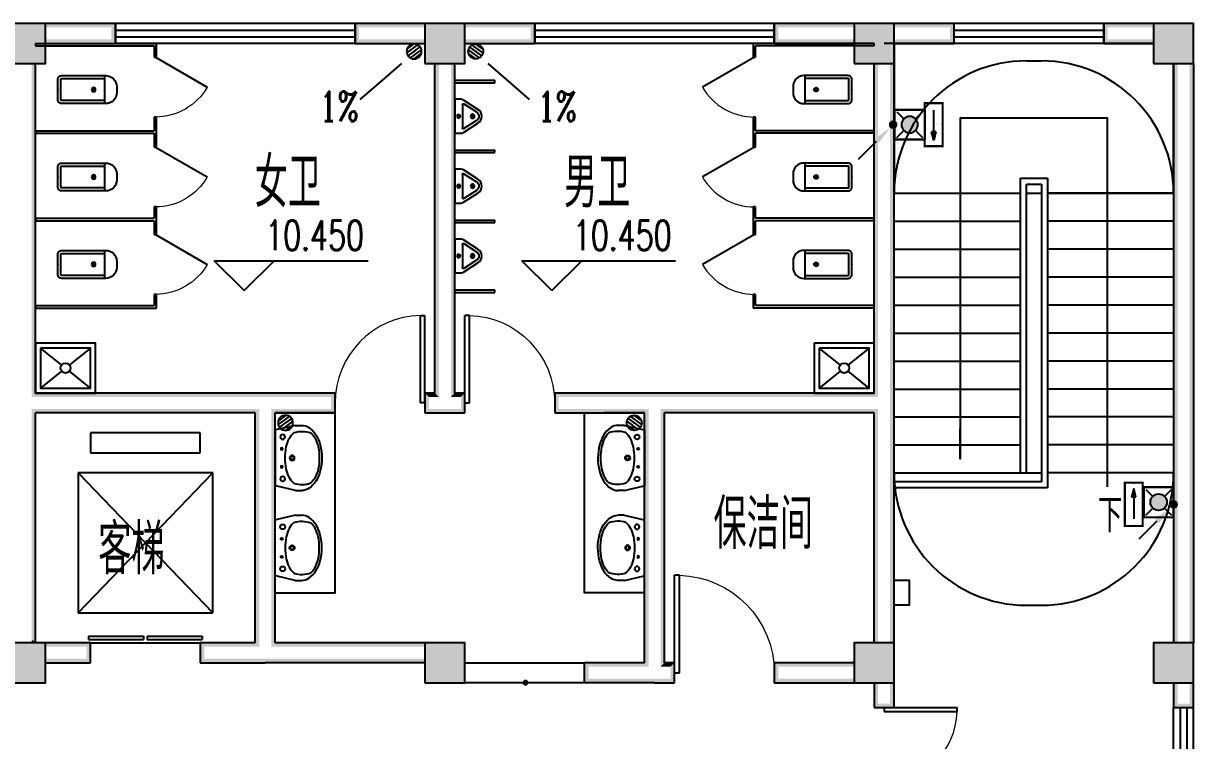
# Model space of a CAD drawing. Extents: x 6250600 to 6678662, y -692028 to -290561.
# Drawn here: x 6431435 to 6443157, y -534426 to -527247 of the extents above; entities that cross this region are included whole.
import ezdxf
from ezdxf.enums import TextEntityAlignment as Align

# ---------------------------------------------------------------- set-up
doc = ezdxf.new("R2010")
doc.units = 0
doc.header["$LTSCALE"] = 1000
doc.header["$MEASUREMENT"] = 0
doc.layers.get('0').update_dxf_attribs({"linetype": 'CONTINUOUS'})
for name, color, linetype in [('EQUIP-照明', 3, 'CONTINUOUS'), ('LWIRE', 4, 'CONTINUOUS'), ('PUB_HATCH', 8, 'CONTINUOUS'), ('建筑底图', 251, 'CONTINUOUS'), ('排水', 221, 'CONTINUOUS')]:
    doc.layers.add(name, color=color, linetype=linetype)
doc.styles.add('_TCH_AXIS', font='COMPLEX', dxfattribs={"bigfont": 'GBCBIG'})
doc.styles.add('_TCH_DIM', font='SIMPLEX', dxfattribs={"bigfont": 'GBCBIG'})
doc.styles.add('_TEL_DIM', font='sceie.shx', dxfattribs={"width": 0.8, "height": 3.5, "bigfont": 'sceic.shx'})
doc.styles.add('schuco', font='sceie.shx', dxfattribs={"width": 0.7, "bigfont": 'sceic.shx'})
doc.styles.get("Standard").update_dxf_attribs({"font": 'GBENOR', "bigfont": 'GBCBIG'})

# ---------------------------------------------------------------- blocks, each defined once
blk = doc.blocks.new('$equip$00002604')
blk.add_hatch(color=256).paths.add_polyline_path([(0.275, 0.5, 1), (-0.274, 0.5, 1)])
for p, q in [((-0.429, 0.929), (-0.194, 0.694)), ((0.194, 0.694), (0.429, 0.929)), ((-0.429, 0.071), (-0.194, 0.306)), ((0.194, 0.306), (0.429, 0.071))]:
    blk.add_line(p, q)
at = {"const_width": 0.0667}
blk.add_lwpolyline([(-0.5, 1), (-0.5, 0), (0.5, 0), (0.5, 1), (-0.5, 1), (-0.5, 0)], dxfattribs=at)
blk.add_lwpolyline([(-0.5, 1), (-0.5, 0), (0.5, 0), (0.5, 1)], close=True)
blk.add_circle((0, 0.5), 0.275)
for p in [(0, 1), (-0.5, 0.5), (0.5, 0.5), (0, 0)]:
    blk.add_point(p)
at = {"color": 7, "style": '_TEL_DIM', "flags": 1}
blk.add_attdef('A', text='', height=0.000025, dxfattribs=at).set_placement((0, 0), align=Align.MIDDLE_CENTER)
blk = doc.blocks.new('$equip$00002541')
blk.add_hatch(color=256).paths.add_polyline_path([(-0.24, 0.372), (-0.528, 0.3), (-0.24, 0.228)])
for p, q in [((-0.72, 0.6), (-0.72, 0)), ((0.72, 0.6), (-0.72, 0.6)), ((0.72, 0), (0.72, 0.6)), ((-0.72, 0), (0.72, 0)), ((-0.24, 0.372), (-0.528, 0.3)), ((-0.528, 0.3), (-0.24, 0.228)), ((-0.24, 0.372), (-0.24, 0.228))]:
    blk.add_line(p, q)
at = {"color": 7}
blk.add_line((-0.48, 0.3), (0.48, 0.3), dxfattribs=at)
at = {"const_width": 0.0667}
blk.add_lwpolyline([(-0.72, 0.6), (-0.72, 0), (0.72, 0), (0.72, 0.6), (-0.72, 0.6), (-0.72, 0)], dxfattribs=at)
for p in [(0, 0.6), (-0.72, 0.3), (0, 0), (0.72, 0.3)]:
    blk.add_point(p)
at = {"color": 7, "style": '_TEL_DIM', "flags": 1}
blk.add_attdef('A', text='', height=0.00002, dxfattribs=at).set_placement((0, 0), align=Align.MIDDLE_CENTER)
blk = doc.blocks.new('$TelecSys$00000081')
for p, q in [((0.104, 0.104), (0.104, 0.104)), ((-0.104, -0.104), (-0.104, -0.104)), ((-1.15, -1.15), (-0.55, -0.55))]:
    blk.add_line(p, q)
at = {"const_width": 0.142}
blk.add_lwpolyline([(0.071, 0, 1), (-0.071, 0, 1)], format="xyb", close=True, dxfattribs=at)
blk.add_solid([(-0.62, -0.48), (-0.48, -0.62), (-0.1, -0.1)])
at = {"width": 0.8, "flags": 9}
blk.add_attdef('A', (0, 0), '', height=0.00002, rotation=180, dxfattribs=at)
blk = doc.blocks.new('$plan$00000344')
for p, q in [((-280, -10), (-280, 0)), ((280, 0), (280, -10)), ((-251, -189), (-251, -186)), ((-248, -183), (-250, -185))]:
    blk.add_line(p, q)
for points in [[(-280, 0), (280, 0)], [(-326, -200), (-280, -5)], [(326, -204), (280, -5)]]:
    blk.add_lwpolyline(points)
for points in [[(253, -188, 0.098208), (193, -141, 0.066287), (110, -111, 0.052428), (0, -100, 0.052428), (-110, -111, 0.066287), (-193, -141, 0.093876), (-251, -186, 0.171377)], [(-326, -200, 0.008223), (-326, -204, 0.149285)], [(-326, -266, 0.149285), (-304, -337, 0.107079), (-231, -408, 0.075625), (-131, -450, 0.062436), (-1, -467, 0.062436), (130, -452, 0.075625), (230, -410, 0.107079), (304, -339, 0.149285), (326, -268, 0.005205), (326, -266, 0.086596)], [(-250, -358, 0.091341), (-193, -401, 0.066287), (-110, -431, 0.052428), (0, -442, 0.052428), (110, -431, 0.066287), (193, -401, 0.091756), (250, -358, 0.171377)]]:
    blk.add_lwpolyline(points, format="xyb")
at = {"flags": 128}
for points in [[(-326, -204), (-326, -268)], [(326, -204), (326, -268)]]:
    blk.add_lwpolyline(points, dxfattribs=at)
for points in [[(-253, -188, 0.172546), (-250, -358, 0.726395)], [(253, -188, -0.172546), (250, -358, -0.726395)]]:
    blk.add_lwpolyline(points, format="xyb", dxfattribs=at)
for centre, radius in [((-210, -75), 24), ((-210, -75), 24), ((-210, -75), 24), ((-90, -65), 10), ((90, -65), 10), ((210, -75), 24), ((0, -170), 25)]:
    blk.add_circle(centre, radius)
at = {"lineweight": 13}
blk.add_circle((0, -170), 15, dxfattribs=at)
blk.add_arc((-250, -186), 1, 131.3224, 180)
blk = doc.blocks.new('_LV12')
for p, q in [((-250, -50), (-39, -219)), ((39, -219), (250, -50)), ((-250, -450), (-39, -281)), ((39, -281), (250, -450))]:
    blk.add_line(p, q)
for points in [[(300, -500), (300, 0), (-300, 0), (-300, -500)], [(250, -450), (250, -50), (-250, -50), (-250, -450)]]:
    blk.add_lwpolyline(points, close=True)
blk.add_circle((0, -250), 50)
blk = doc.blocks.new('$lvtry$00000171')
at = {"layer": '排水'}
for p, q in [((-74, 11), (-11, 74)), ((-70, -27), (27, 70)), ((-53, -53), (53, 53)), ((-27, -70), (70, 27)), ((11, -74), (74, -11))]:
    blk.add_line(p, q, dxfattribs=at)
blk.add_circle((0, 0), 75, dxfattribs=at)
blk.add_point((0, 0), dxfattribs=at)
blk = doc.blocks.new('$lvtry$00000200')
at = {"color": 0}
for p, q in [((-110, -40), (-110, -470)), ((100, -30), (-100, -30)), ((110, -470), (110, -40))]:
    blk.add_line(p, q, dxfattribs=at)
blk.add_lwpolyline([(100, 0), (-100, 0, 0.414214), (-140, -40), (-140, -480, 0.414214), (-30, -590), (30, -590, 0.414214), (140, -480), (140, -40, 0.414214)], format="xyb", close=True, dxfattribs=at)
blk.add_lwpolyline([(140, -470), (-140, -470)], dxfattribs=at)
blk.add_circle((0, -359), 20, dxfattribs=at)
for centre, start, end in [((-100, -40), 90, 180), ((100, -40), 0, 90)]:
    blk.add_arc(centre, 10, start, end, dxfattribs=at)
for p in [(0, 0), (0, -359)]:
    blk.add_point(p, dxfattribs=at)
blk = doc.blocks.new('$TCHSYS$APDOOR2D')
blk.add_line((0.5, 0), (0, 0.866))
at = {"lineweight": 13}
blk.add_arc((0.5, 0), 1, 120, 180, dxfattribs=at)
blk = doc.blocks.new('$lvtry$00000221')
at = {"color": 0}
for p, q in [((-124, -91), (-43, -216)), ((-116, -76), (116, -76)), ((43, -216), (124, -91))]:
    blk.add_line(p, q, dxfattribs=at)
blk.add_lwpolyline([(69, -231, -0.57735), (-69, -231), (-162, -88, -0.145378), (-170, -61), (-170, 0), (170, 0), (170, -61, -0.145378), (162, -88)], format="xyb", close=True, dxfattribs=at)
for centre, radius in [((0, -38), 17.7), ((0, -177), 20)]:
    blk.add_circle(centre, radius, dxfattribs=at)
for centre, radius, start, end in [((-116, -86), 10, 90, 213.0863), ((116, -86), 10, 326.9137, 90), ((0, -191), 50, 210, 330)]:
    blk.add_arc(centre, radius, start, end, dxfattribs=at)
for p in [(0, -38), (0, -177)]:
    blk.add_point(p, dxfattribs=at)
blk = doc.blocks.new('$DorLib2D$00000002')
for p, q in [((-0.5, 0), (-0.5, 0.4875)), ((-0.475, 0.4875), (-0.5, 0.4875)), ((-0.475, 0), (-0.475, 0.4875)), ((0.475, 0), (0.475, 0.4875)), ((0.475, 0.4875), (0.5, 0.4875)), ((0.5, 0), (0.5, 0.4875)), ((-0.5, 0), (-0.475, 0)), ((0.5, 0), (0.475, 0))]:
    blk.add_line(p, q)
at = {"lineweight": 13}
for centre, start, end in [((-0.4875, 0), 0, 88.53072), ((0.4875, 0), 91.46928, 180)]:
    blk.add_arc(centre, 0.4875, start, end, dxfattribs=at)
blk = doc.blocks.new('_FZH')
blk.add_lwpolyline([(-0.5, -0.5), (0.5, -0.5), (0.5, 0.5), (-0.5, 0.5)], close=True)
at = {"layer": 'PUB_HATCH'}
blk.add_solid([(-0.5, -0.5), (0.5, -0.5), (-0.5, 0.5), (0.5, 0.5)], dxfattribs=at)
blk = doc.blocks.new('$DorLib2D$00000001')
for p, q in [((0.45, 0.975), (0.5, 0.975)), ((0.45, 0), (0.45, 0.975)), ((0.5, 0), (0.5, 0.975)), ((0.5, 0), (0.45, 0))]:
    blk.add_line(p, q)
at = {"lineweight": 13}
blk.add_arc((0.475, 0), 0.975, 91.4693, 180, dxfattribs=at)
blk = doc.blocks.new('$WINLIB2D$00000001')
at = {"color": 0}
for points in [[(-0.5, 0.5), (-0.5, -0.5)], [(-0.5, 0.5), (0.5, 0.5)], [(0.5, -0.5), (0.5, 0.5)], [(0.5, 0.1667), (-0.5, 0.1667)], [(0.5, -0.1667), (-0.5, -0.1667)], [(-0.5, -0.5), (0.5, -0.5)]]:
    blk.add_lwpolyline(points, dxfattribs=at)
blk = doc.blocks.new('$TCHSYS$WIN2D')
for p, q in [((-0.5, 0.5), (0.5, 0.5)), ((-0.5, 0.5), (-0.5, -0.5)), ((0.5, 0.5), (0.5, -0.5)), ((0.5, 0.1667), (-0.5, 0.1667)), ((0.5, -0.1667), (-0.5, -0.1667)), ((-0.5, -0.5), (0.5, -0.5))]:
    blk.add_line(p, q)
blk = doc.blocks.new('$TCHSYS$LDOR22D')
for p, q in [((-0.517, 0.833), (-0.017, 0.833)), ((-0.517, 0.833), (-0.517, 0.667)), ((-0.017, 0.833), (-0.017, 0.667)), ((0.017, 0.833), (0.017, 0.667)), ((0.017, 0.833), (0.517, 0.833)), ((0.517, 0.833), (0.517, 0.667)), ((-0.517, 0.667), (-0.017, 0.667)), ((0.017, 0.667), (0.517, 0.667)), ((-0.5, 0.5), (0.5, 0.5))]:
    blk.add_line(p, q)

msp = doc.modelspace()

# ---------------------------------------------------------------- hatches: boundary and pattern name
at = {"layer": '建筑底图'}
for points in [[(6431657.2, -527246.7), (6431257.2, -527246.7), (6431297.2, -527286.7), (6431617.2, -527286.7)], [(6431657.2, -527646.7), (6431657.2, -527246.7), (6431617.2, -527286.7), (6431617.2, -527606.7)], [(6431657.2, -527246.7), (6431657.2, -527286.7), (6432317.2, -527286.7), (6432357.2, -527246.7)], [(6432357.2, -527446.7), (6432357.2, -527246.7), (6432317.2, -527286.7), (6432317.2, -527406.7)], [(6435457.2, -527286.7), (6435457.2, -527246.7), (6434757.2, -527246.7), (6434797.2, -527286.7)], [(6434757.2, -527246.7), (6434757.2, -527446.7), (6434797.2, -527406.7), (6434797.2, -527286.7)], [(6435857.2, -527246.7), (6435457.2, -527246.7), (6435497.2, -527286.7), (6435817.2, -527286.7)], [(6435457.2, -527246.7), (6435457.2, -527646.7), (6435497.2, -527606.7), (6435497.2, -527286.7)], [(6435857.2, -527646.7), (6435857.2, -527246.7), (6435817.2, -527286.7), (6435817.2, -527606.7)], [(6435857.2, -527246.7), (6435857.2, -527286.7), (6436517.2, -527286.7), (6436557.2, -527246.7)], [(6436557.2, -527446.7), (6436557.2, -527246.7), (6436517.2, -527286.7), (6436517.2, -527406.7)], [(6439757.2, -527286.7), (6439757.2, -527246.7), (6438957.2, -527246.7), (6438997.2, -527286.7)], [(6438957.2, -527246.7), (6438957.2, -527446.7), (6438997.2, -527406.7), (6438997.2, -527286.7)], [(6440157.2, -527246.7), (6439757.2, -527246.7), (6439797.2, -527286.7), (6440117.2, -527286.7)], [(6439757.2, -527246.7), (6439757.2, -527646.7), (6439797.2, -527606.7), (6439797.2, -527286.7)], [(6440157.2, -527646.7), (6440157.2, -527246.7), (6440117.2, -527286.7), (6440117.2, -527606.7)], [(6440157.2, -527246.7), (6440157.2, -527286.7), (6440717.2, -527286.7), (6440757.2, -527246.7)], [(6440757.2, -527446.7), (6440757.2, -527246.7), (6440717.2, -527286.7), (6440717.2, -527406.7)], [(6442757.2, -527286.7), (6442757.2, -527246.7), (6442257.2, -527246.7), (6442297.2, -527286.7)], [(6442257.2, -527246.7), (6442257.2, -527446.7), (6442297.2, -527406.7), (6442297.2, -527286.7)], [(6443157.2, -527246.7), (6442757.2, -527246.7), (6442797.2, -527286.7), (6443117.2, -527286.7)], [(6442757.2, -527246.7), (6442757.2, -527646.7), (6442797.2, -527606.7), (6442797.2, -527286.7)], [(6443157.2, -527646.7), (6443157.2, -527246.7), (6443117.2, -527286.7), (6443117.2, -527606.7)], [(6431657.2, -527406.7), (6431657.2, -527446.7), (6432357.2, -527446.7), (6432317.2, -527406.7)], [(6435457.2, -527446.7), (6435457.2, -527406.7), (6434797.2, -527406.7), (6434757.2, -527446.7)], [(6435857.2, -527406.7), (6435857.2, -527446.7), (6436557.2, -527446.7), (6436517.2, -527406.7)], [(6439757.2, -527446.7), (6439757.2, -527406.7), (6438997.2, -527406.7), (6438957.2, -527446.7)], [(6440157.2, -527406.7), (6440157.2, -527446.7), (6440757.2, -527446.7), (6440717.2, -527406.7)], [(6442757.2, -527446.7), (6442757.2, -527406.7), (6442297.2, -527406.7), (6442257.2, -527446.7)], [(6431257.2, -527646.7), (6431657.2, -527646.7), (6431617.2, -527606.7), (6431297.2, -527606.7)], [(6435457.2, -527646.7), (6435857.2, -527646.7), (6435817.2, -527606.7), (6435497.2, -527606.7)], [(6439757.2, -527646.7), (6440157.2, -527646.7), (6440117.2, -527606.7), (6439797.2, -527606.7)], [(6442757.2, -527646.7), (6443157.2, -527646.7), (6443117.2, -527606.7), (6442797.2, -527606.7)], [(6431557.2, -527646.7), (6431517.2, -527646.7), (6431517.2, -530986.7), (6431557.2, -530946.7)], [(6435597.2, -527646.7), (6435557.2, -527646.7), (6435557.2, -530946.7), (6435597.2, -530986.7)], [(6435757.2, -527646.7), (6435717.2, -527646.7), (6435717.2, -530986.7), (6435757.2, -530946.7)], [(6439997.2, -527646.7), (6439957.2, -527646.7), (6439957.2, -530946.7), (6439997.2, -530986.7)], [(6440157.2, -527646.7), (6440117.2, -527646.7), (6440117.2, -531046.7), (6440157.2, -531046.7)], [(6442957.2, -533446.7), (6442997.2, -533446.7), (6442997.2, -527646.7), (6442957.2, -527646.7)], [(6443117.2, -533446.7), (6443157.2, -533446.7), (6443157.2, -527646.7), (6443117.2, -527646.7)], [(6433557.2, -530946.7), (6431557.2, -530946.7), (6431517.2, -530986.7), (6433557.2, -530986.7)], [(6433857.2, -530946.7), (6433557.2, -530946.7), (6433557.2, -530986.7), (6433857.2, -530986.7)], [(6434557.2, -530946.7), (6433857.2, -530946.7), (6433857.2, -530986.7), (6434517.2, -530986.7)], [(6434557.2, -531146.7), (6434557.2, -530946.7), (6434517.2, -530986.7), (6434517.2, -531106.7)], [(6435557.2, -530946.7), (6435457.2, -530946.7), (6435497.2, -530986.7), (6435597.2, -530986.7)], [(6435457.2, -530946.7), (6435457.2, -531146.7), (6435497.2, -531106.7), (6435497.2, -530986.7)], [(6435857.2, -530946.7), (6435757.2, -530946.7), (6435717.2, -530986.7), (6435817.2, -530986.7)], [(6435857.2, -531146.7), (6435857.2, -530946.7), (6435817.2, -530986.7), (6435817.2, -531106.7)], [(6437257.2, -530946.7), (6436757.2, -530946.7), (6436797.2, -530986.7), (6437257.2, -530986.7)], [(6436757.2, -530946.7), (6436757.2, -531146.7), (6436797.2, -531106.7), (6436797.2, -530986.7)], [(6437757.2, -530946.7), (6437257.2, -530946.7), (6437257.2, -530986.7), (6437757.2, -530986.7)], [(6439957.2, -530946.7), (6437757.2, -530946.7), (6437757.2, -530986.7), (6439997.2, -530986.7)], [(6433557.2, -531146.7), (6431557.2, -531146.7), (6431517.2, -531106.7), (6433557.2, -531106.7)], [(6431517.2, -533446.7), (6431557.2, -533446.7), (6431557.2, -531146.7), (6431517.2, -531106.7)], [(6433757.2, -531146.7), (6433557.2, -531146.7), (6433557.2, -531106.7), (6433797.2, -531106.7)], [(6433757.2, -533446.7), (6433757.2, -531146.7), (6433797.2, -531106.7), (6433797.2, -533486.7)], [(6433957.2, -533446.7), (6433957.2, -531146.7), (6433917.2, -531106.7), (6433917.2, -533486.7)], [(6433957.2, -531146.7), (6434557.2, -531146.7), (6434517.2, -531106.7), (6433917.2, -531106.7)], [(6435457.2, -531146.7), (6435657.2, -531146.7), (6435657.2, -531106.7), (6435497.2, -531106.7)], [(6435657.2, -531146.7), (6435857.2, -531146.7), (6435817.2, -531106.7), (6435657.2, -531106.7)], [(6436757.2, -531146.7), (6437257.2, -531146.7), (6437257.2, -531106.7), (6436797.2, -531106.7)], [(6437657.2, -531146.7), (6437257.2, -531146.7), (6437257.2, -531106.7), (6437697.2, -531106.7)], [(6437657.2, -533646.7), (6437657.2, -531146.7), (6437697.2, -531106.7), (6437697.2, -533686.7)], [(6437857.2, -533646.7), (6437857.2, -531146.7), (6437817.2, -531106.7), (6437817.2, -533686.7)], [(6439957.2, -531146.7), (6437857.2, -531146.7), (6437817.2, -531106.7), (6439997.2, -531106.7)], [(6439957.2, -533446.7), (6439997.2, -533446.7), (6439997.2, -531106.7), (6439957.2, -531146.7)], [(6440117.2, -533446.7), (6440157.2, -533446.7), (6440157.2, -531046.7), (6440117.2, -531046.7)], [(6431657.2, -533446.7), (6431257.2, -533446.7), (6431297.2, -533486.7), (6431617.2, -533486.7)], [(6431500.6, -533446.7), (6431557.2, -533446.7), (6431528.9, -533418.4)], [(6431657.2, -533846.7), (6431657.2, -533446.7), (6431617.2, -533486.7), (6431617.2, -533806.7)], [(6431657.2, -533446.7), (6431657.2, -533486.7), (6432067.2, -533486.7), (6432107.2, -533446.7)], [(6432107.2, -533646.7), (6432107.2, -533446.7), (6432067.2, -533486.7), (6432067.2, -533606.7)], [(6433757.2, -533446.7), (6433207.2, -533446.7), (6433247.2, -533486.7), (6433797.2, -533486.7)], [(6433207.2, -533446.7), (6433207.2, -533646.7), (6433247.2, -533606.7), (6433247.2, -533486.7)], [(6435457.2, -533486.7), (6435457.2, -533446.7), (6433957.2, -533446.7), (6433917.2, -533486.7)], [(6435857.2, -533446.7), (6435457.2, -533446.7), (6435497.2, -533486.7), (6435817.2, -533486.7)], [(6435457.2, -533446.7), (6435457.2, -533846.7), (6435497.2, -533806.7), (6435497.2, -533486.7)], [(6435857.2, -533846.7), (6435857.2, -533446.7), (6435817.2, -533486.7), (6435817.2, -533806.7)], [(6440157.2, -533446.7), (6439757.2, -533446.7), (6439797.2, -533486.7), (6440117.2, -533486.7)], [(6439757.2, -533446.7), (6439757.2, -533846.7), (6439797.2, -533806.7), (6439797.2, -533486.7)], [(6440157.2, -533846.7), (6440157.2, -533446.7), (6440117.2, -533486.7), (6440117.2, -533806.7)], [(6443157.2, -533446.7), (6442757.2, -533446.7), (6442797.2, -533486.7), (6443117.2, -533486.7)], [(6442757.2, -533446.7), (6442757.2, -533846.7), (6442797.2, -533806.7), (6442797.2, -533486.7)], [(6443157.2, -533846.7), (6443157.2, -533446.7), (6443117.2, -533486.7), (6443117.2, -533806.7)], [(6431657.2, -533606.7), (6431657.2, -533646.7), (6432107.2, -533646.7), (6432067.2, -533606.7)], [(6433207.2, -533646.7), (6433857.2, -533646.7), (6433857.2, -533606.7), (6433247.2, -533606.7)], [(6435457.2, -533646.7), (6435457.2, -533606.7), (6433857.2, -533606.7), (6433857.2, -533646.7)], [(6437657.2, -533646.7), (6437057.2, -533646.7), (6437057.2, -533686.7), (6437697.2, -533686.7)], [(6437057.2, -533846.7), (6437057.2, -533646.7), (6437097.2, -533646.7), (6437097.2, -533846.7)], [(6437957.2, -533646.7), (6437857.2, -533646.7), (6437817.2, -533686.7), (6437917.2, -533686.7)], [(6437957.2, -533846.7), (6437957.2, -533646.7), (6437917.2, -533686.7), (6437917.2, -533806.7)], [(6439757.2, -533686.7), (6439757.2, -533646.7), (6438957.2, -533646.7), (6438997.2, -533686.7)], [(6438957.2, -533646.7), (6438957.2, -533846.7), (6438997.2, -533806.7), (6438997.2, -533686.7)], [(6431257.2, -533846.7), (6431657.2, -533846.7), (6431617.2, -533806.7), (6431297.2, -533806.7)], [(6435457.2, -533846.7), (6435857.2, -533846.7), (6435817.2, -533806.7), (6435497.2, -533806.7)], [(6437757.2, -533846.7), (6437057.2, -533846.7), (6437057.2, -533806.7), (6437757.2, -533806.7)], [(6437757.2, -533846.7), (6437957.2, -533846.7), (6437917.2, -533806.7), (6437757.2, -533806.7)], [(6439757.2, -533846.7), (6439757.2, -533806.7), (6438997.2, -533806.7), (6438957.2, -533846.7)], [(6439757.2, -533846.7), (6440157.2, -533846.7), (6440117.2, -533806.7), (6439797.2, -533806.7)], [(6442757.2, -533846.7), (6443157.2, -533846.7), (6443117.2, -533806.7), (6442797.2, -533806.7)], [(6439997.2, -533846.7), (6439957.2, -533846.7), (6439957.2, -534096.7), (6439997.2, -534056.7)], [(6440157.2, -533846.7), (6440117.2, -533846.7), (6440117.2, -534056.7), (6440157.2, -534096.7)], [(6442997.2, -533846.7), (6442957.2, -533846.7), (6442957.2, -534096.7), (6442997.2, -534056.7)], [(6443157.2, -533846.7), (6443117.2, -533846.7), (6443117.2, -534056.7), (6443157.2, -534096.7)], [(6439957.2, -534096.7), (6440157.2, -534096.7), (6440117.2, -534056.7), (6439997.2, -534056.7)], [(6442957.2, -534096.7), (6443157.2, -534096.7), (6443117.2, -534056.7), (6442997.2, -534056.7)]]:
    msp.add_hatch(color=256, dxfattribs=at).paths.add_polyline_path(points)

# ---------------------------------------------------------------- linework, layer by layer
for p, q in [((6432357.2, -527246.7), (6431657.2, -527246.7)), ((6432357.2, -527446.7), (6432357.2, -527246.7)), ((6435457.2, -527246.7), (6434757.2, -527246.7)), ((6434757.2, -527246.7), (6434757.2, -527446.7)), ((6436557.2, -527246.7), (6435857.2, -527246.7)), ((6436557.2, -527446.7), (6436557.2, -527246.7)), ((6439757.2, -527246.7), (6438957.2, -527246.7)), ((6438957.2, -527246.7), (6438957.2, -527446.7)), ((6440757.2, -527246.7), (6440157.2, -527246.7)), ((6440757.2, -527446.7), (6440757.2, -527246.7)), ((6442757.2, -527246.7), (6442257.2, -527246.7)), ((6442257.2, -527246.7), (6442257.2, -527446.7)), ((6431557.2, -527446.7), (6431557.2, -527471.7)), ((6431557.2, -527446.7), (6432769.7, -527446.7)), ((6431557.2, -527471.7), (6432744.7, -527471.7)), ((6431657.2, -527446.7), (6432357.2, -527446.7)), ((6432744.7, -527471.7), (6432744.7, -527584.2)), ((6432769.7, -527584.2), (6432769.7, -527446.7)), ((6434757.2, -527446.7), (6435457.2, -527446.7)), ((6435857.2, -527446.7), (6436557.2, -527446.7)), ((6439957.2, -527446.7), (6438744.7, -527446.7)), ((6438744.7, -527446.7), (6438744.7, -527584.2)), ((6439957.2, -527471.7), (6438769.7, -527471.7)), ((6438769.7, -527584.2), (6438769.7, -527471.7)), ((6438957.2, -527446.7), (6439757.2, -527446.7)), ((6439957.2, -527471.7), (6439957.2, -527446.7)), ((6442757.2, -527446.7), (6440057.2, -527446.7)), ((6440157.2, -527446.7), (6440757.2, -527446.7)), ((6442757.2, -527446.7), (6440157.2, -527446.7)), ((6440157.2, -527446.7), (6440157.2, -528946.7)), ((6442257.2, -527446.7), (6442757.2, -527446.7)), ((6432744.7, -527584.2), (6432769.7, -527584.2)), ((6438744.7, -527584.2), (6438769.7, -527584.2)), ((6431557.2, -530946.7), (6431557.2, -527646.7)), ((6435557.2, -530946.7), (6435557.2, -527646.7)), ((6435757.2, -530946.7), (6435757.2, -527646.7)), ((6439957.2, -530946.7), (6439957.2, -527646.7)), ((6440157.2, -531046.7), (6440157.2, -527646.7)), ((6441482.2, -527621.7), (6441632.2, -527621.7)), ((6442957.2, -528846.7), (6442957.2, -527646.7)), ((6442957.2, -527646.7), (6442957.2, -533446.7)), ((6442957.2, -528946.7), (6442957.2, -527646.7)), ((6443157.2, -527646.7), (6443157.2, -533446.7)), ((6435557.2, -527841.1), (6435557.2, -527816.1)), ((6435757.2, -527816.1), (6436157.2, -527816.1)), ((6435757.2, -527841.1), (6436157.2, -527841.1)), ((6436157.2, -527841.1), (6436157.2, -527816.1)), ((6432744.7, -528184.2), (6432744.7, -528321.7)), ((6432769.7, -528184.2), (6432744.7, -528184.2)), ((6432769.7, -528334.2), (6432769.7, -528184.2)), ((6438744.7, -528184.2), (6438744.7, -528334.2)), ((6438769.7, -528184.2), (6438744.7, -528184.2)), ((6438769.7, -528321.7), (6438769.7, -528184.2)), ((6431557.2, -528321.7), (6431557.2, -528346.7)), ((6431557.2, -528321.7), (6432744.7, -528321.7)), ((6431557.2, -528346.7), (6432744.7, -528346.7)), ((6432744.7, -528346.7), (6432744.7, -528484.2)), ((6432769.7, -528484.2), (6432769.7, -528334.2)), ((6438744.7, -528334.2), (6438744.7, -528484.2)), ((6439957.2, -528321.7), (6438769.7, -528321.7)), ((6438769.7, -528484.2), (6438769.7, -528346.7)), ((6439957.2, -528346.7), (6438769.7, -528346.7)), ((6439957.2, -528346.7), (6439957.2, -528321.7)), ((6432744.7, -528484.2), (6432769.7, -528484.2)), ((6435557.2, -528540.6), (6435557.2, -528515.6)), ((6435757.2, -528515.6), (6436157.2, -528515.6)), ((6435757.2, -528540.6), (6436157.2, -528540.6)), ((6436157.2, -528540.6), (6436157.2, -528515.6)), ((6438744.7, -528484.2), (6438769.7, -528484.2)), ((6441422.2, -531746.7), (6441422.2, -528796.7)), ((6441422.2, -528796.7), (6441692.2, -528796.7)), ((6441482.2, -531746.7), (6441482.2, -528856.7)), ((6441482.2, -528856.7), (6441632.2, -528856.7)), ((6441632.2, -528856.7), (6441632.2, -531836.7)), ((6441692.2, -528796.7), (6441692.2, -531896.7)), ((6440157.2, -531746.7), (6440157.2, -528946.7)), ((6440157.2, -528946.7), (6441422.2, -528946.7)), ((6440157.2, -528946.7), (6441422.2, -528946.7)), ((6441482.2, -531746.7), (6441482.2, -528946.7)), ((6441482.2, -528946.7), (6441632.2, -528946.7)), ((6441632.2, -528946.7), (6441632.2, -531746.7)), ((6442957.2, -528946.7), (6441692.2, -528946.7)), ((6441692.2, -528946.7), (6442957.2, -528946.7)), ((6442957.2, -528946.7), (6442957.2, -531746.7)), ((6432744.7, -529084.2), (6432744.7, -529196.7)), ((6432769.7, -529084.2), (6432744.7, -529084.2)), ((6432769.7, -529209.2), (6432769.7, -529084.2)), ((6438744.7, -529084.2), (6438744.7, -529209.2)), ((6438769.7, -529084.2), (6438744.7, -529084.2)), ((6438769.7, -529196.7), (6438769.7, -529084.2)), ((6431557.2, -529196.7), (6431557.2, -529221.7)), ((6431557.2, -529196.7), (6432744.7, -529196.7)), ((6431557.2, -529221.7), (6432744.7, -529221.7)), ((6432744.7, -529221.7), (6432744.7, -529359.2)), ((6432769.7, -529359.2), (6432769.7, -529209.2)), ((6435557.2, -529240.1), (6435557.2, -529215.1)), ((6435757.2, -529215.1), (6436157.2, -529215.1)), ((6435757.2, -529240.1), (6436157.2, -529240.1)), ((6436157.2, -529240.1), (6436157.2, -529215.1)), ((6438744.7, -529209.2), (6438744.7, -529359.2)), ((6439957.2, -529196.7), (6438769.7, -529196.7)), ((6438769.7, -529359.2), (6438769.7, -529221.7)), ((6439957.2, -529221.7), (6438769.7, -529221.7)), ((6439957.2, -529221.7), (6439957.2, -529196.7)), ((6440157.2, -529226.7), (6441422.2, -529226.7)), ((6442957.2, -529226.7), (6441692.2, -529226.7)), ((6432744.7, -529359.2), (6432769.7, -529359.2)), ((6438744.7, -529359.2), (6438769.7, -529359.2)), ((6440157.2, -529506.7), (6441422.2, -529506.7)), ((6442957.2, -529506.7), (6441692.2, -529506.7)), ((6433646.7, -529922), (6433346.7, -529622)), ((6433346.7, -529622), (6434887, -529622)), ((6433646.7, -529922), (6433946.7, -529622)), ((6436728.7, -529922), (6436428.7, -529622)), ((6436428.7, -529622), (6437968.9, -529622)), ((6436728.7, -529922), (6437028.7, -529622)), ((6440157.2, -529786.7), (6441422.2, -529786.7)), ((6442957.2, -529786.7), (6441692.2, -529786.7)), ((6432744.7, -529959.2), (6432744.7, -530071.7)), ((6432769.7, -529959.2), (6432744.7, -529959.2)), ((6432769.7, -530096.7), (6432769.7, -529959.2)), ((6435557.2, -529939.6), (6435557.2, -529914.6)), ((6435757.2, -529914.6), (6436157.2, -529914.6)), ((6435757.2, -529939.6), (6436157.2, -529939.6)), ((6436157.2, -529939.6), (6436157.2, -529914.6)), ((6438744.7, -529959.2), (6438744.7, -530096.7)), ((6438769.7, -529959.2), (6438744.7, -529959.2)), ((6438769.7, -530071.7), (6438769.7, -529959.2)), ((6431557.2, -530071.7), (6431557.2, -530096.7)), ((6431557.2, -530071.7), (6432744.7, -530071.7)), ((6439957.2, -530071.7), (6438769.7, -530071.7)), ((6439957.2, -530096.7), (6439957.2, -530071.7)), ((6440157.2, -530066.7), (6441422.2, -530066.7)), ((6442957.2, -530066.7), (6441692.2, -530066.7)), ((6431557.2, -530096.7), (6432769.7, -530096.7)), ((6439957.2, -530096.7), (6438744.7, -530096.7)), ((6440157.2, -530346.7), (6441422.2, -530346.7)), ((6442957.2, -530346.7), (6441692.2, -530346.7)), ((6440157.2, -530626.7), (6441422.2, -530626.7)), ((6442957.2, -530626.7), (6441692.2, -530626.7)), ((6433557.2, -530946.7), (6431557.2, -530946.7)), ((6433857.2, -530946.7), (6433557.2, -530946.7)), ((6434557.2, -530946.7), (6433857.2, -530946.7)), ((6434557.2, -531146.7), (6434557.2, -530946.7)), ((6435557.2, -530946.7), (6435457.2, -530946.7)), ((6435457.2, -530946.7), (6435457.2, -531146.7)), ((6435857.2, -530946.7), (6435757.2, -530946.7)), ((6435857.2, -531146.7), (6435857.2, -530946.7)), ((6437257.2, -530946.7), (6436757.2, -530946.7)), ((6436757.2, -530946.7), (6436757.2, -531146.7)), ((6437757.2, -530946.7), (6437257.2, -530946.7)), ((6439957.2, -530946.7), (6437757.2, -530946.7)), ((6440157.2, -530906.7), (6441422.2, -530906.7)), ((6442957.2, -530906.7), (6441692.2, -530906.7)), ((6440157.2, -533446.7), (6440157.2, -531046.7)), ((6433557.2, -531146.7), (6431557.2, -531146.7)), ((6431557.2, -533446.7), (6431557.2, -531146.7)), ((6433757.2, -531146.7), (6433557.2, -531146.7)), ((6433757.2, -533446.7), (6433757.2, -531146.7)), ((6433957.2, -533446.7), (6433957.2, -531146.7)), ((6433957.2, -531146.7), (6434557.2, -531146.7)), ((6435457.2, -531146.7), (6435657.2, -531146.7)), ((6435657.2, -531146.7), (6435857.2, -531146.7)), ((6436757.2, -531146.7), (6437257.2, -531146.7)), ((6437657.2, -531146.7), (6437257.2, -531146.7)), ((6437657.2, -533646.7), (6437657.2, -531146.7)), ((6437857.2, -533646.7), (6437857.2, -531146.7)), ((6439957.2, -531146.7), (6437857.2, -531146.7)), ((6439957.2, -533446.7), (6439957.2, -531146.7)), ((6440157.2, -531186.7), (6441422.2, -531186.7)), ((6442957.2, -531186.7), (6441692.2, -531186.7)), ((6433207.2, -531346.7), (6432107.2, -531346.7)), ((6432107.2, -531346.7), (6432107.2, -531546.7)), ((6433207.2, -531546.7), (6433207.2, -531346.7)), ((6440157.2, -531466.7), (6441422.2, -531466.7)), ((6442957.2, -531466.7), (6441692.2, -531466.7)), ((6432107.2, -531546.7), (6433207.2, -531546.7)), ((6431982.2, -533146.7), (6433332.2, -531746.7)), ((6431982.2, -531746.7), (6433332.2, -533146.7)), ((6433332.2, -531746.7), (6431982.2, -531746.7)), ((6431982.2, -531746.7), (6431982.2, -533146.7)), ((6433332.2, -533146.7), (6433332.2, -531746.7)), ((6440157.2, -531746.7), (6441422.2, -531746.7)), ((6441422.2, -531746.7), (6441482.2, -531746.7)), ((6441422.2, -531746.7), (6441482.2, -531746.7)), ((6441482.2, -531746.7), (6441632.2, -531746.7)), ((6442957.2, -531746.7), (6441692.2, -531746.7)), ((6441632.2, -531836.7), (6440157.2, -531836.7)), ((6440157.2, -531896.7), (6440157.2, -531836.7)), ((6441692.2, -531896.7), (6440157.2, -531896.7)), ((6441482.2, -533071.8), (6441632.2, -533071.8)), ((6431982.2, -533146.7), (6433332.2, -533146.7)), ((6432107.2, -533446.7), (6431657.2, -533446.7)), ((6432107.2, -533646.7), (6432107.2, -533446.7)), ((6433757.2, -533446.7), (6433207.2, -533446.7)), ((6433207.2, -533446.7), (6433207.2, -533646.7)), ((6435457.2, -533446.7), (6433957.2, -533446.7)), ((6431657.2, -533646.7), (6432107.2, -533646.7)), ((6433207.2, -533646.7), (6433857.2, -533646.7)), ((6435457.2, -533646.7), (6433857.2, -533646.7)), ((6435857.2, -533646.7), (6437057.2, -533646.7)), ((6437657.2, -533646.7), (6437057.2, -533646.7)), ((6437057.2, -533846.7), (6437057.2, -533646.7)), ((6437957.2, -533646.7), (6437857.2, -533646.7)), ((6437957.2, -533846.7), (6437957.2, -533646.7)), ((6439757.2, -533646.7), (6438957.2, -533646.7)), ((6438957.2, -533646.7), (6438957.2, -533846.7)), ((6437057.2, -533846.7), (6435857.2, -533846.7)), ((6437757.2, -533846.7), (6437057.2, -533846.7)), ((6437757.2, -533846.7), (6437957.2, -533846.7)), ((6438957.2, -533846.7), (6439757.2, -533846.7)), ((6439957.2, -533846.7), (6439957.2, -534096.7)), ((6440157.2, -534096.7), (6440157.2, -533846.7)), ((6442957.2, -533846.7), (6442957.2, -534096.7)), ((6443157.2, -534096.7), (6443157.2, -533846.7)), ((6439957.2, -534096.7), (6440157.2, -534096.7)), ((6442957.2, -534096.7), (6443157.2, -534096.7))]:
    msp.add_line(p, q, dxfattribs=at)
for points in [[(6434808.9, -528008.8), (6434998.1, -527843.8), (6435224.3, -527646.6)], [(6436505.5, -528008.8), (6436316.2, -527843.8), (6436090.1, -527646.6)], [(6442294.7, -531886.7), (6442294.7, -528196.7), (6440819.7, -528196.7), (6440819.7, -531606.7), (6440819.7, -531306.7)], [(6433957.2, -532946.7), (6434557.2, -532946.7), (6434557.2, -531146.7), (6433957.2, -531146.7)], [(6437657.2, -532946.7), (6437057.2, -532946.7), (6437057.2, -531146.7), (6437657.2, -531146.7)], [(6440157.2, -532821.7), (6440307.2, -532821.7), (6440307.2, -533071.7), (6440157.2, -533071.7)]]:
    msp.add_lwpolyline(points, dxfattribs=at)
msp.add_lwpolyline([(6436455.1, -533828.5, 1), (6436471.4, -533865, 1)], format="xyb", close=True, dxfattribs=at)
for centre, start, end in [((6441482.2, -528946.7), 90, 180), ((6441632.2, -528946.7), 360, 90), ((6441482.2, -531746.7), 180, 270), ((6441632.2, -531746.7), 270, 0)]:
    msp.add_arc(centre, 1325, start, end, dxfattribs=at)

# ---------------------------------------------------------------- block references
at = {"layer": 'EQUIP-照明', "color": 1, "yscale": 300, "zscale": 300}
for name, p, xscale, rotation in [('$equip$00002541', (6440463.5, -528260.2), -300, 270), ('$equip$00002604', (6440313.5, -528110.2), -300, 180), ('$equip$00002541', (6442468, -532061.6), 300, 270)]:
    msp.add_blockref(name, p, dxfattribs=dict(at, xscale=xscale, rotation=rotation))
at = {"layer": 'EQUIP-照明', "color": 1, "xscale": 300, "yscale": 300, "zscale": 300}
msp.add_blockref('$equip$00002604', (6442807.2, -532189.8), dxfattribs=at)
at = {"layer": 'LWIRE', "color": 1, "xscale": 300, "yscale": 300, "zscale": 300}
for p in [(6440147, -528260.2), (6442957.2, -532062.2)]:
    msp.add_blockref('$TelecSys$00000081', p, dxfattribs=at)
at = {"layer": '建筑底图', "xscale": 400, "yscale": 400, "zscale": 400}
for p in [(6431457.2, -527446.7), (6435657.2, -527446.7), (6439957.2, -527446.7), (6442957.2, -527446.7), (6431457.2, -533646.7), (6435657.2, -533646.7), (6439957.2, -533646.7), (6442957.2, -533646.7)]:
    msp.add_blockref('_FZH', p, dxfattribs=at)
at = {"layer": '建筑底图'}
for name, p, xscale, yscale, zscale, rotation in [('$WINLIB2D$00000001', (6433557.2, -527346.7), -2400, -199.999998777872, -2400, 6.839720789741932e-08), ('$WINLIB2D$00000001', (6437757.2, -527346.7), -2400, -200.0000044407789, -2400, 7.231655274608784e-09), ('$TCHSYS$WIN2D', (6441507.2, -527346.7), -1500, -200.000005539041, -1500, 6.713573696970343e-08), ('$TCHSYS$APDOOR2D', (6432757.2, -527884.2), -600, 600, 25, 270), ('$TCHSYS$APDOOR2D', (6438757.2, -527884.2), -600, -600, 25, 270), ('$TCHSYS$APDOOR2D', (6432757.2, -528784.2), -600, 600, 25, 270), ('$TCHSYS$APDOOR2D', (6438757.2, -528784.2), -600, -600, 25, 270), ('$TCHSYS$APDOOR2D', (6432757.2, -529659.2), -600, 600, 25, 270), ('$TCHSYS$APDOOR2D', (6438757.2, -529659.2), -600, -600, 25, 270), ('$DorLib2D$00000001', (6435007.2, -531046.7), -900, -900, -900, 180), ('$DorLib2D$00000001', (6436307.2, -531046.7), 900, -900, 900, 180.0000000457569), ('$DorLib2D$00000001', (6438457.2, -533746.7), 1000, -1000, 1000, 179.9999999826926), ('$TCHSYS$LDOR22D', (6432657.2, -533546.7), -1100, -199.9999999713618, -1100, 180), ('$DorLib2D$00000002', (6440057.2, -534846.7), -1500, -1500, -1500, 90.00000000771503), ('$TCHSYS$WIN2D', (6443057.2, -534846.7), -1500, -199.9999982714653, -1500, 269.9999998714003)]:
    msp.add_blockref(name, p, dxfattribs=dict(at, xscale=xscale, yscale=yscale, zscale=zscale, rotation=rotation))
at = {"layer": '建筑底图', "yscale": -1}
for name, p, rotation in [('$lvtry$00000171', (6435348.8, -527526.7), 81.34549654432831), ('$lvtry$00000200', (6431779.3, -527909.2), 269.9999999999155), ('$lvtry$00000200', (6431779.3, -528784.2), 269.9999999999155), ('$lvtry$00000200', (6431779.3, -529659.2), 269.9999999999155), ('$lvtry$00000171', (6434060.6, -531245.8), 261.3454965443283), ('$plan$00000344', (6433957.2, -531596.7), 270)]:
    msp.add_blockref(name, p, dxfattribs=dict(at, rotation=rotation))
at = {"layer": '建筑底图', "xscale": -1, "yscale": -1}
for name, p, rotation in [('$lvtry$00000171', (6435965.5, -527526.7), 278.6545034556717), ('$lvtry$00000171', (6437553.7, -531245.8), 98.65450345567174), ('$plan$00000344', (6437657.2, -531596.7), 90)]:
    msp.add_blockref(name, p, dxfattribs=dict(at, rotation=rotation))
at = {"layer": '建筑底图'}
for name, p, rotation in [('$lvtry$00000200', (6439735.1, -527909.2), 270.0000000000845), ('$lvtry$00000200', (6439735.1, -528784.2), 270.0000000000845), ('$lvtry$00000200', (6439735.1, -529659.2), 270.0000000000845), ('_LV12', (6431857.2, -530946.7), 180), ('_LV12', (6439657.2, -530946.7), 180), ('$plan$00000344', (6433957.2, -532496.7), 90)]:
    msp.add_blockref(name, p, dxfattribs=dict(at, rotation=rotation))
at = {"layer": '建筑底图', "xscale": -1}
for name, p, rotation in [('$lvtry$00000221', (6435757.2, -528176.2), 90), ('$lvtry$00000221', (6435757.2, -528875.6), 90), ('$lvtry$00000221', (6435757.2, -529575.1), 90), ('$plan$00000344', (6437657.2, -532496.7), 270)]:
    msp.add_blockref(name, p, dxfattribs=dict(at, rotation=rotation))

# ---------------------------------------------------------------- texts
at = {"layer": '建筑底图'}
for s, height, style, width, p in [('1%', 297.5, '_TCH_AXIS', 0.705882, (6434399.8, -528226.5)), ('1%', 297.5, '_TCH_AXIS', 0.705882, (6436584.6, -528226.5)), ('女卫', 500, 'schuco', 0.7, (6433751.9, -529089.3)), ('男卫', 500, 'schuco', 0.7, (6436850.4, -529089.3)), ('10.450', 297.5, '_TCH_DIM', 0.705882, (6433857, -529517)), ('10.450', 297.5, '_TCH_DIM', 0.705882, (6436938.9, -529517)), ('保洁间', 500, 'schuco', 0.7, (6438347.3, -532508.3)), ('客梯', 500, 'schuco', 0.7, (6432184.3, -532761.4))]:
    msp.add_text(s, height=height, dxfattribs=dict(at, style=style, width=width)).set_placement(p)
at = {"layer": '建筑底图', "style": '_TCH_DIM'}
msp.add_text('下', height=337.6, dxfattribs=at).set_placement((6442199.7, -532341.7))

doc.saveas('drawing.dxf')
